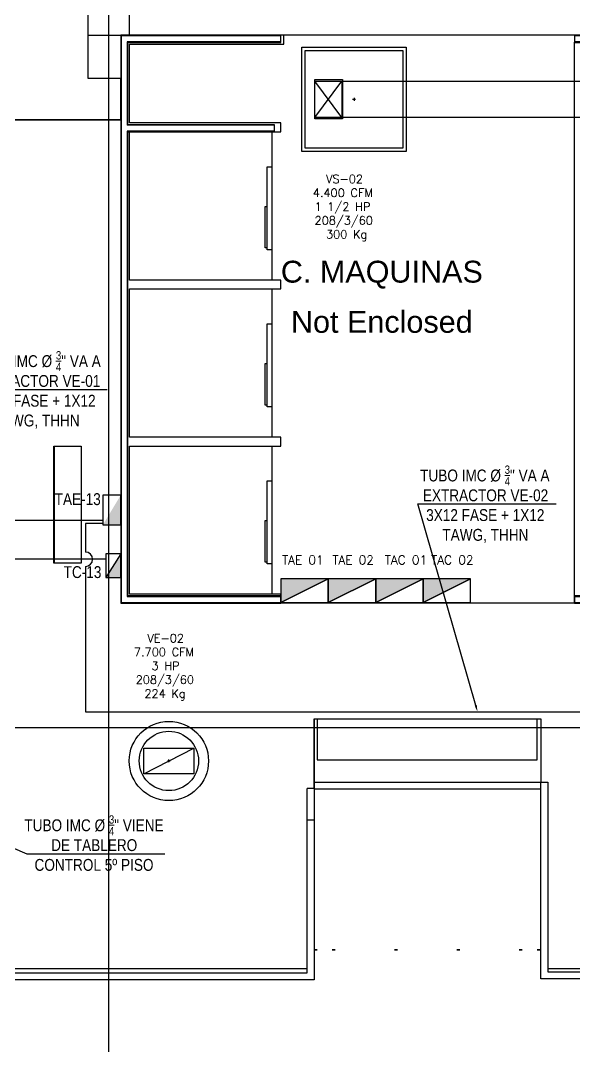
# Model space of a CAD drawing. Header units: inches. Extents: x -3 to 209, y -384 to 20.
# Drawn here: x 150.2 to 159.54, y -270.22 to -252.91 of the extents above; entities that cross this region are included whole.
import ezdxf
from ezdxf import colors
from ezdxf.entities.mleader import LeaderData, LeaderLine
from ezdxf.math import Vec2, Vec3

# ---------------------------------------------------------------- set-up
doc = ezdxf.new("R2010")
doc.units = ezdxf.units.IN
doc.header["$MEASUREMENT"] = 0
for name, color, linetype, lineweight in [('A-AREA-IDEN', 253, 'Continuous', 9), ('A-CLNG', 253, 'Continuous', 9), ('A-DETL', 253, 'Continuous', 9), ('A-DOOR', 251, 'Continuous', 9), ('A-FLOR', 253, 'Continuous', 9), ('HVAC -Textos Rejillas', 2, 'Continuous', 9), ('HVAC -Textos Suministro', 7, 'Continuous', 9), ('S-COLS', 6, 'Continuous', 13), ('S-GRID', 253, 'Continuous', 9), ('TUBO HVAC', 1, 'Continuous', 30)]:
    doc.layers.add(name, color=color, linetype=linetype, lineweight=lineweight)
for name, color, linetype in [('A-WALL', 253, 'Continuous'), ('HVAC- Arquitectura', 251, 'Continuous'), ('HVAC-Equipos', 3, 'Continuous'), ('NFF-FURN', 253, 'Continuous'), ('PROYECTADOS', 253, 'Continuous')]:
    doc.layers.add(name, color=color, linetype=linetype)
doc.styles.add('Arial Narrow', font='ARIALN.TTF', dxfattribs={"height": 0.00295})
doc.styles.add('Arial_4', font='arial.ttf', dxfattribs={"height": 0.122942})
doc.styles.get("Standard").update_dxf_attribs({"font": 'arial.ttf'})
doc.styles.add('Texto HVAC', font='romans.shx')
doc.styles.add('TX1_100', font='romans.shx', dxfattribs={"height": 0.14})

# ---------------------------------------------------------------- blocks, each defined once
blk = doc.blocks.new('rr')
at = {"linetype": 'ByBlock', "lineweight": -2}
for p, q in [((-0.0127, -0.0127), (0.0127, 0.0127)), ((-0.0127, -0.0127), (-0.0127, 0.0127)), ((-0.0127, 0.0127), (0.0127, 0.0127)), ((0.0127, 0.0127), (0.0127, -0.0127)), ((0.0127, -0.0127), (-0.0127, -0.0127))]:
    blk.add_line(p, q, dxfattribs=at)
blk = doc.blocks.new('TABLERO ELECTRICO')
h = blk.add_hatch(color=256)
h.dxf.hatch_style = 1
h.paths.add_polyline_path([(0, 0.4), (0.4, 0.4), (0, -0.4)])
blk.add_lwpolyline([(0.4, -0.4), (0, -0.4), (0, 0.4), (0.4, 0.4)], close=True)
for points in [[(0, -0.4), (0.4, 0.4)], [(0, 0.4), (0.4, 0.4), (0, -0.4), (0, 0.4)]]:
    blk.add_lwpolyline(points)
blk = doc.blocks.new('ds')
at = {"linetype": 'ByBlock', "lineweight": -2}
for p, q in [((-0.0127, -0.0127), (0.0127, 0.0127)), ((-0.0127, 0.0127), (0.0127, -0.0127)), ((-0.0127, -0.0127), (-0.0127, 0.0127)), ((-0.0127, 0.0127), (0.0127, 0.0127)), ((0.0127, 0.0127), (0.0127, -0.0127)), ((0.0127, -0.0127), (-0.0127, -0.0127))]:
    blk.add_line(p, q, dxfattribs=at)
blk = doc.blocks.new('acebb300')
for p, q in [((-0.9, 0), (0.9, 0)), ((0, -0.9), (0, 0.9))]:
    blk.add_line(p, q)
for radius in [26.31, 19.69]:
    blk.add_circle((0, 0), radius)
blk = doc.blocks.new('CFSC180')
for p, q in [((34.6875, 34.6875), (-34.6875, 34.6875)), ((-34.6875, 34.6875), (-34.6875, -34.6875)), ((34.6875, -34.6875), (34.6875, 34.6875)), ((32.375, 32.375), (-32.375, 32.375)), ((-32.375, 32.375), (-32.375, -32.375)), ((32.375, -32.375), (32.375, 32.375)), ((13.03125, 26.125), (-13.03125, 26.125)), ((-13.03125, 26.125), (-13.03125, 7.625)), ((13.03125, 7.625), (13.03125, 26.125)), ((-13.03125, 7.625), (13.03125, 7.625)), ((-1, 0), (1, 0)), ((0, 1), (0, -1)), ((-32.375, -32.375), (32.375, -32.375)), ((-34.6875, -34.6875), (34.6875, -34.6875))]:
    blk.add_line(p, q)
blk = doc.blocks.new('20170303 - Modelo Est RT 16 Arpro CENTRAL_rvt-1-Borde De Placa SobreCubierta')
at = {"layer": 'A-FLOR', "linetype": 'ByBlock', "lineweight": -2}
for p, q in [((0.944, 18.274), (-9.402, 18.274)), ((-9.402, 18.274), (-9.402, 18.274)), ((-1.75, 18.274), (-6.654, 18.274)), ((0.795, 18.275), (-5.987, 18.274)), ((-9.402, 16.845), (-12.454, 16.845)), ((-9.252, 16.644), (-6.852, 16.644)), ((-6.852, 16.644), (-6.852, 14.144)), ((-9.25, 14.145), (-9.252, 14.145)), ((-6.852, 14.145), (-9.25, 14.145)), ((-9.252, 13.994), (-6.852, 13.994)), ((-6.852, 13.994), (-6.852, 11.495)), ((-9.25, 11.495), (-9.252, 11.495)), ((-6.852, 11.495), (-9.25, 11.495)), ((-10.527, 11.345), (-10.067, 11.345)), ((-10.527, 9.366), (-10.527, 11.345)), ((-10.516, 9.366), (-10.516, 11.345)), ((-10.067, 11.345), (-10.067, 9.366)), ((-6.852, 11.345), (-6.852, 8.847)), ((-10.067, 9.366), (-10.527, 9.366)), ((-6.852, 8.847), (-9.252, 8.847)), ((-6.7, 8.697), (-1.75, 8.697)), ((-6.14, 6.744), (-2.32, 6.744)), ((-6.14, 5.564), (-6.14, 6.744)), ((-2.32, 6.744), (-2.32, 5.674)), ((-6.089, 2.847), (-6.139, 2.847)), ((-6.139, 2.847), (-6.089, 2.847)), ((-5.785, 2.847), (-5.835, 2.847)), ((-5.835, 2.847), (-5.785, 2.847)), ((-4.735, 2.847), (-4.785, 2.847)), ((-4.785, 2.847), (-4.735, 2.847)), ((-3.685, 2.847), (-3.735, 2.847)), ((-3.735, 2.847), (-3.685, 2.847)), ((-2.635, 2.847), (-2.685, 2.847)), ((-2.685, 2.847), (-2.635, 2.847)), ((-2.32, 2.847), (-2.381, 2.847)), ((-2.381, 2.847), (-2.32, 2.847))]:
    blk.add_line(p, q, dxfattribs=at)
at = {"layer": 'A-WALL', "linetype": 'ByBlock', "lineweight": -2}
for p, q in [((-6.904, 18.274), (-9.152, 18.274)), ((-9.402, 18.124), (-9.402, 17.545)), ((-9.252, 16.795), (-9.252, 18.124)), ((-9.152, 18.124), (-6.904, 18.124)), ((-9.402, 16.845), (-9.402, 16.795)), ((-6.954, 16.795), (-9.152, 16.795)), ((-9.402, 16.645), (-9.402, 14.144)), ((-9.252, 14.144), (-9.252, 16.645)), ((-9.152, 16.645), (-6.954, 16.645)), ((-6.954, 14.144), (-9.152, 14.144)), ((-9.402, 13.994), (-9.402, 11.495)), ((-9.252, 11.495), (-9.252, 13.994)), ((-9.152, 13.994), (-6.954, 13.994)), ((-6.954, 11.495), (-9.152, 11.495)), ((-9.402, 11.345), (-9.402, 8.844)), ((-9.252, 8.844), (-9.252, 11.345)), ((-9.152, 11.345), (-6.954, 11.345)), ((-6.954, 8.844), (-9.152, 8.844)), ((-9.152, 8.694), (-6.954, 8.694))]:
    blk.add_line(p, q, dxfattribs=at)
at = {"layer": 'S-COLS', "linetype": 'ByBlock', "lineweight": -2}
for p, q in [((-9.152, 18.274), (-9.402, 18.274)), ((-9.402, 18.274), (-9.402, 18.124)), ((-6.654, 18.274), (-6.904, 18.274)), ((-6.654, 18.124), (-6.654, 18.274)), ((-9.252, 18.124), (-9.152, 18.124)), ((-6.904, 18.124), (-6.654, 18.124)), ((-9.402, 16.795), (-9.402, 16.645)), ((-9.152, 16.795), (-9.252, 16.795)), ((-6.704, 16.795), (-6.954, 16.795)), ((-6.704, 16.645), (-6.704, 16.795)), ((-9.252, 16.645), (-9.152, 16.645)), ((-6.954, 16.645), (-6.704, 16.645)), ((-9.402, 14.144), (-9.402, 13.994)), ((-9.152, 14.144), (-9.252, 14.144)), ((-6.704, 14.144), (-6.954, 14.144)), ((-6.704, 13.994), (-6.704, 14.144)), ((-9.252, 13.994), (-9.152, 13.994)), ((-6.954, 13.994), (-6.704, 13.994)), ((-9.402, 11.495), (-9.402, 11.345)), ((-9.152, 11.495), (-9.252, 11.495)), ((-6.704, 11.495), (-6.954, 11.495)), ((-6.704, 11.345), (-6.704, 11.495)), ((-9.252, 11.345), (-9.152, 11.345)), ((-6.954, 11.345), (-6.704, 11.345)), ((-9.402, 8.844), (-9.402, 8.694)), ((-9.152, 8.844), (-9.252, 8.844)), ((-6.704, 8.844), (-6.954, 8.844)), ((-6.704, 8.694), (-6.704, 8.844)), ((-9.402, 8.694), (-9.152, 8.694)), ((-6.954, 8.694), (-6.704, 8.694))]:
    blk.add_line(p, q, dxfattribs=at)
blk = doc.blocks.new('Side_opening_ElevatorLift_Door_with_Call_buttons_9478 - 12000 x 2290 Opening-2375530-Borde De Placa SobreCubierta')
at = {"layer": 'A-DOOR', "linetype": 'ByBlock', "lineweight": -2}
for p, q in [((-0.7, -0.155), (-0.7, -0.076)), ((0.7, -0.155), (-0.7, -0.155)), ((-0.03, -0.19), (-0.03, -0.155)), ((0.67, -0.155), (0.67, -0.19)), ((0.7, -0.076), (0.7, -0.155)), ((0.67, -0.19), (-0.03, -0.19))]:
    blk.add_line(p, q, dxfattribs=at)
blk = doc.blocks.new('Side_opening_ElevatorLift_Door_with_Call_buttons_9478 - 12000 x 2290 Opening-V208-Borde De Placa SobreCubierta')
at = {"layer": 'A-DOOR', "linetype": 'ByBlock', "lineweight": -2}
for p, q in [((-0.7, -0.155), (-0.7, -0.076)), ((0.7, -0.155), (-0.7, -0.155)), ((-0.03, -0.19), (-0.03, -0.155)), ((0.67, -0.155), (0.67, -0.19)), ((0.7, -0.076), (0.7, -0.155)), ((0.67, -0.19), (-0.03, -0.19))]:
    blk.add_line(p, q, dxfattribs=at)
blk = doc.blocks.new('CB TEC 23-03-2017')
at = {"layer": 'A-CLNG', "linetype": 'ByBlock', "lineweight": -2}
for p, q in [((247.415, 5573.32), (247.415, 5572.627)), ((251.123, 5572.627), (251.123, 5573.32)), ((247.415, 5572.627), (251.123, 5572.627))]:
    blk.add_line(p, q, dxfattribs=at)
at = {"layer": 'A-DETL', "linetype": 'ByBlock', "lineweight": -2}
for p, q in [((243.553, 5584.121), (243.553, 5586.051)), ((244.103, 5584.121), (243.553, 5584.121)), ((244.103, 5583.421), (244.103, 5584.121)), ((241.003, 5583.421), (244.103, 5583.421))]:
    blk.add_line(p, q, dxfattribs=at)
at = {"layer": 'A-FLOR', "linetype": 'ByBlock', "lineweight": -2}
for p, q in [((244.253, 5584.85), (244.253, 5587.121)), ((243.553, 5584.849), (244.102, 5584.849))]:
    blk.add_line(p, q, dxfattribs=at)
at = {"layer": 'A-WALL', "linetype": 'ByBlock', "lineweight": -2}
for p, q in [((244.102, 5584.849), (244.102, 5584.121)), ((246.804, 5584.849), (244.102, 5584.849)), ((244.112, 5584.839), (244.112, 5575.28)), ((246.804, 5584.839), (244.112, 5584.839)), ((246.804, 5584.729), (246.804, 5584.849)), ((254.447, 5584.849), (251.754, 5584.849)), ((251.754, 5584.849), (251.754, 5584.729)), ((254.437, 5584.839), (251.754, 5584.839)), ((244.212, 5584.739), (244.212, 5583.33)), ((246.804, 5584.739), (244.212, 5584.739)), ((244.222, 5583.34), (244.222, 5584.729)), ((244.222, 5584.729), (246.804, 5584.729)), ((251.753, 5575.271), (251.753, 5584.731)), ((254.337, 5584.739), (251.754, 5584.739)), ((251.754, 5584.729), (254.327, 5584.729)), ((244.102, 5583.421), (244.102, 5575.27)), ((246.693, 5583.33), (244.212, 5583.33)), ((246.693, 5583.34), (244.222, 5583.34)), ((246.693, 5583.22), (246.693, 5583.34)), ((246.693, 5583.23), (244.212, 5583.23)), ((244.212, 5583.23), (244.212, 5575.38)), ((244.222, 5583.22), (246.693, 5583.22)), ((244.222, 5575.39), (244.222, 5583.22)), ((244.212, 5575.38), (246.804, 5575.38)), ((246.804, 5575.39), (244.222, 5575.39)), ((246.804, 5575.27), (246.804, 5575.39)), ((254.327, 5575.39), (251.754, 5575.39)), ((251.754, 5575.39), (251.754, 5575.27)), ((251.754, 5575.38), (254.337, 5575.38)), ((244.102, 5575.27), (246.804, 5575.27)), ((244.112, 5575.28), (246.804, 5575.28)), ((251.754, 5575.28), (254.437, 5575.28)), ((251.754, 5575.27), (254.447, 5575.27)), ((247.365, 5573.32), (247.365, 5571.613)), ((247.365, 5572.25), (251.304, 5572.25)), ((251.184, 5568.93), (251.184, 5572.25)), ((251.304, 5572.25), (251.304, 5569.05)), ((247.245, 5571.613), (247.245, 5572.14)), ((247.365, 5572.14), (247.245, 5572.14)), ((251.184, 5572.13), (247.365, 5572.13)), ((247.245, 5569.035), (247.245, 5571.613)), ((247.245, 5571.613), (247.365, 5571.613)), ((247.365, 5571.613), (247.365, 5568.915)), ((238.051, 5569.106), (247.245, 5569.106)), ((251.304, 5569.105), (260.491, 5569.105)), ((244.213, 5568.915), (237.907, 5568.915)), ((238.027, 5569.035), (244.213, 5569.035)), ((244.213, 5569.035), (247.245, 5569.035)), ((247.365, 5568.915), (244.213, 5568.915)), ((260.611, 5568.93), (251.184, 5568.93)), ((251.304, 5569.05), (260.611, 5569.05))]:
    blk.add_line(p, q, dxfattribs=at)
at = {"layer": 'S-GRID', "linetype": 'ByBlock', "lineweight": -2}
for p, q in [((243.899, 5595.822), (243.899, 5538.628)), ((209.833, 5573.171), (294.887, 5573.171))]:
    blk.add_line(p, q, dxfattribs=at)
at = {"linetype": 'ByBlock', "lineweight": -2}
blk.add_blockref('20170303 - Modelo Est RT 16 Arpro CENTRAL_rvt-1-Borde De Placa SobreCubierta', (253.504, 5566.575), dxfattribs=at)
at = {"layer": 'A-DOOR', "linetype": 'ByBlock', "lineweight": -2, "rotation": 269.9999999999999}
for name, p in [('Side_opening_ElevatorLift_Door_with_Call_buttons_9478 - 12000 x 2290 Opening-2375530-Borde De Placa SobreCubierta', (246.728, 5581.931)), ('Side_opening_ElevatorLift_Door_with_Call_buttons_9478 - 12000 x 2290 Opening-2375530-Borde De Placa SobreCubierta', (246.728, 5579.281)), ('Side_opening_ElevatorLift_Door_with_Call_buttons_9478 - 12000 x 2290 Opening-V208-Borde De Placa SobreCubierta', (246.728, 5576.631))]:
    blk.add_blockref(name, p, dxfattribs=at)
at = {"layer": 'A-AREA-IDEN', "linetype": 'ByBlock', "lineweight": -2, "char_height": 0.36882, "attachment_point": 2, "line_spacing_factor": 0.938532, "style": 'Arial_4'}
for s, insert, width in [('C. MAQUINAS', (248.505, 5581.045), 4.05), ('Not Enclosed', (248.505, 5580.199), 3.6495)]:
    blk.add_mtext(s, dxfattribs=dict(at, insert=insert, width=width))

msp = doc.modelspace()

# ---------------------------------------------------------------- block references
at = {"layer": 'NFF-FURN'}
msp.add_blockref('CB TEC 23-03-2017', (-92.209, -5838.01), dxfattribs=at)

# ---------------------------------------------------------------- next in the draw order: hatches: boundary and pattern name
at = {"layer": 'HVAC-Equipos'}
h = msp.add_hatch(color=256, dxfattribs=at)
h.dxf.hatch_style = 1
h.paths.add_polyline_path([(151.893, -260.921), (151.593, -261.421), (151.893, -261.421)])
h = msp.add_hatch(color=256, dxfattribs=at)
h.dxf.hatch_style = 1
h.paths.add_polyline_path([(151.893, -262.309), (151.893, -261.909), (151.643, -262.309)])

# ---------------------------------------------------------------- next in the draw order: linework, layer by layer
at = {"layer": 'HVAC- Arquitectura'}
msp.add_line((151.893, -261.909), (151.643, -262.309), dxfattribs=at)
at = {"layer": 'HVAC-Equipos'}
for points in [[(151.893, -261.421), (151.893, -260.921), (151.593, -260.921), (151.593, -261.421)], [(151.893, -262.309), (151.893, -261.909), (151.643, -261.909), (151.643, -262.309)]]:
    msp.add_lwpolyline(points, close=True, dxfattribs=at)
at = {"layer": 'PROYECTADOS'}
for points in [[(155.393, -253.936), (160.166, -253.936), (160.166, -253.936)], [(155.393, -254.545), (160.166, -254.545), (160.166, -254.545)]]:
    msp.add_lwpolyline(points, dxfattribs=at)
at = {"layer": 'TUBO HVAC'}
for points in [[(149.44, -261.9), (149.44, -261.341), (151.593, -261.341)], [(151.593, -261.4), (151.299, -261.4), (151.299, -261.879)], [(151.643, -262), (151.643, -262), (149.25, -262), (149.25, -262.699), (147.028, -262.699), (147.028, -267.027), (146.474, -267.027)], [(151.299, -262.121), (151.299, -264.574), (167.106, -264.574), (167.106, -268.362), (167.556, -268.362)]]:
    msp.add_lwpolyline(points, dxfattribs=at)
msp.add_arc((151.299, -262), 0.121, 270, 90, dxfattribs=at)

# ---------------------------------------------------------------- next in the draw order: block references
at = {"layer": 'PROYECTADOS'}
for name, p, xscale, yscale, zscale, rotation in [('CFSC180', (155.828, -254.241), -0.02540000000000001, 0.02540000000000001, 0.0254, 90), ('ds', (155.393, -254.241), 24.00000000000001, 18, 15, 90.00000025551957), ('rr', (152.705, -265.403), 33, 17, 12, 2.605475627048595e-07)]:
    msp.add_blockref(name, p, dxfattribs=dict(at, xscale=xscale, yscale=yscale, zscale=zscale, rotation=rotation))
at = {"layer": 'PROYECTADOS', "xscale": -1, "rotation": 90}
for p in [(154.994, -262.33), (155.794, -262.33), (156.594, -262.33), (157.394, -262.33)]:
    msp.add_blockref('TABLERO ELECTRICO', p, dxfattribs=at)
at = {"layer": 'PROYECTADOS', "xscale": 0.02540241330015676, "yscale": 0.02540241330015676, "zscale": 0.02540241330015676}
msp.add_blockref('acebb300', (152.705, -265.403), dxfattribs=at)

# ---------------------------------------------------------------- next in the draw order: texts
at = {"layer": 'HVAC -Textos Rejillas', "char_height": 0.2, "width": 1.6348, "attachment_point": 1, "style": 'Arial Narrow'}
for s, insert in [('TAE-13', (150.78, -260.886)), ('TC-13', (150.931, -262.117))]:
    msp.add_mtext(s, dxfattribs=dict(at, insert=insert))
at = {"layer": 'HVAC -Textos Suministro', "char_height": 0.2, "width": 2.55986, "attachment_point": 1, "style": 'Arial Narrow'}
for s, insert in [('\\A1;\\pi0.19238;TUBO IMC Ø {\\H0.7x;\\S3/4;}" VA A \\P\\pi0.25367;EXTRACTOR VE-01 \\P\\pi0.29385;3X12 FASE + 1X12 \\P\\pi0.56697;TAWG, THHN', (149.183, -258.49)), ('\\A1;\\pi0.19238;TUBO IMC Ø {\\H0.7x;\\S3/4;}" VA A \\P\\pi0.23852;EXTRACTOR VE-02 \\P\\pi0.29385;3X12 FASE + 1X12 \\P\\pi0.56697;TAWG, THHN', (156.75, -260.419)), ('\\A1;\\pi0.11612;TUBO IMC Ø {\\H0.7x;\\S3/4;}" VIENE \\P\\pi0.56779;DE TABLERO \\P\\pi0.2873;CONTROL 5º PISO', (150.153, -266.32))]:
    msp.add_mtext(s, dxfattribs=dict(at, insert=insert))
at = {"layer": 'PROYECTADOS', "char_height": 0.17, "width": 6.22469, "attachment_point": 1, "rotation": 0, "style": 'TX1_100'}
for s, insert in [('\\pi2.779;{\\H0.82353x;VS-02\\P\\pi2.5557;4.400 CFM\\P\\pi2.5857;1 1/2 HP\\P208/3/60\\P\\pi2.7323;300 Kg} ', (152.576, -255.515)), ('\\pi2.7823;{\\H0.82353x;VE-02\\P\\pi2.5557;7.700 CFM\\P\\pi2.8523;3 HP\\P\\pi2.5857;208/3/60\\P\\pi2.7323;224 Kg\\P\\pi3.0273;} ', (149.56, -263.262))]:
    msp.add_mtext(s, dxfattribs=dict(at, insert=insert))
at = {"layer": 'PROYECTADOS', "char_height": 0.15, "attachment_point": 1, "rotation": 360, "style": 'Texto HVAC'}
for s, insert in [('TAE 01', (154.614, -261.937)), ('TAE 02', (155.461, -261.937)), ('TAC 01', (156.346, -261.937)), ('TAC 02', (157.128, -261.937))]:
    msp.add_mtext_dynamic_manual_height_columns(s, width=2.55018, gutter_width=12.5, heights=[0.435], dxfattribs=dict(at, insert=insert))

# ---------------------------------------------------------------- next in the draw order: leaders
at = {"layer": 'HVAC -Textos Suministro'}
ml = msp.add_multileader_mtext('Standard', dxfattribs=at)
ml.set_content('', color=256)
ml.set_leader_properties()
ml.build(insert=Vec2(0, 0))
ml.multileader.update_dxf_attribs({"dogleg_length": 0.36, "arrow_head_size": 0.113})
ctx = ml.context
ctx.base_point, ctx.char_height, ctx.arrow_head_size, ctx.landing_gap_size, ctx.plane_origin = Vec3(151.666, -259.137), 0.113, 0.113, 0.0564, Vec3(154.716, -259.201)
notes = []
notes.append((ctx, [(1, (1, 1, 0), (149.337, -259.137), (1, 0), 2.329, [(0, [(149.865, -261.341)], 0, [])])]))
ctx.mtext.insert, ctx.mtext.rotation, ctx.mtext.flow_direction = Vec3(151.722, -259.08), 6.283185, 5
ml = msp.add_multileader_mtext('Standard', dxfattribs=at)
ml.set_content('', color=256)
ml.set_leader_properties()
ml.build(insert=Vec2(0, 0))
ml.multileader.update_dxf_attribs({"dogleg_length": 0.36, "arrow_head_size": 0.113})
ctx = ml.context
ctx.base_point, ctx.char_height, ctx.arrow_head_size, ctx.landing_gap_size, ctx.plane_origin = Vec3(159.233, -261.066), 0.113, 0.113, 0.0564, Vec3(162.283, -261.13)
notes.append((ctx, [(1, (1, 1, 0), (156.904, -261.066), (1, 0), 2.329, [(0, [(157.91, -264.574)], 0, [])])]))
ctx.mtext.insert, ctx.mtext.rotation, ctx.mtext.flow_direction = Vec3(159.289, -261.009), 6.283185, 5
ml = msp.add_multileader_mtext('Standard', dxfattribs=at)
ml.set_content('', color=256)
ml.set_leader_properties()
ml.build(insert=Vec2(0, 0))
ml.multileader.update_dxf_attribs({"dogleg_length": 0.36, "arrow_head_size": 0.113})
ctx = ml.context
ctx.base_point, ctx.char_height, ctx.arrow_head_size, ctx.landing_gap_size, ctx.plane_origin = Vec3(152.636, -266.967), 0.113, 0.113, 0.0564, Vec3(155.687, -267.031)
notes.append((ctx, [(1, (1, 1, 0), (150.308, -266.967), (1, 0), 2.329, [(0, [(147.028, -265.572)], 0, [])])]))
ctx.mtext.insert, ctx.mtext.rotation, ctx.mtext.flow_direction = Vec3(152.693, -266.91), 6.283185, 5
for ctx, leaders in notes:
    for number, flags, end, landing, length, lines in leaders:
        leader = LeaderData()
        leader.index, (leader.has_last_leader_line, leader.has_dogleg_vector, leader.attachment_direction) = number, flags
        leader.last_leader_point, leader.dogleg_vector, leader.dogleg_length = Vec3(end), Vec3(landing), length
        for number, points, colour, breaks in lines:
            line = LeaderLine()
            line.index, line.vertices, line.color, line.breaks = number, Vec3.list(points), colors.encode_raw_color(colour), breaks
            leader.lines.append(line)
        ctx.leaders.append(leader)

doc.saveas('drawing.dxf')
